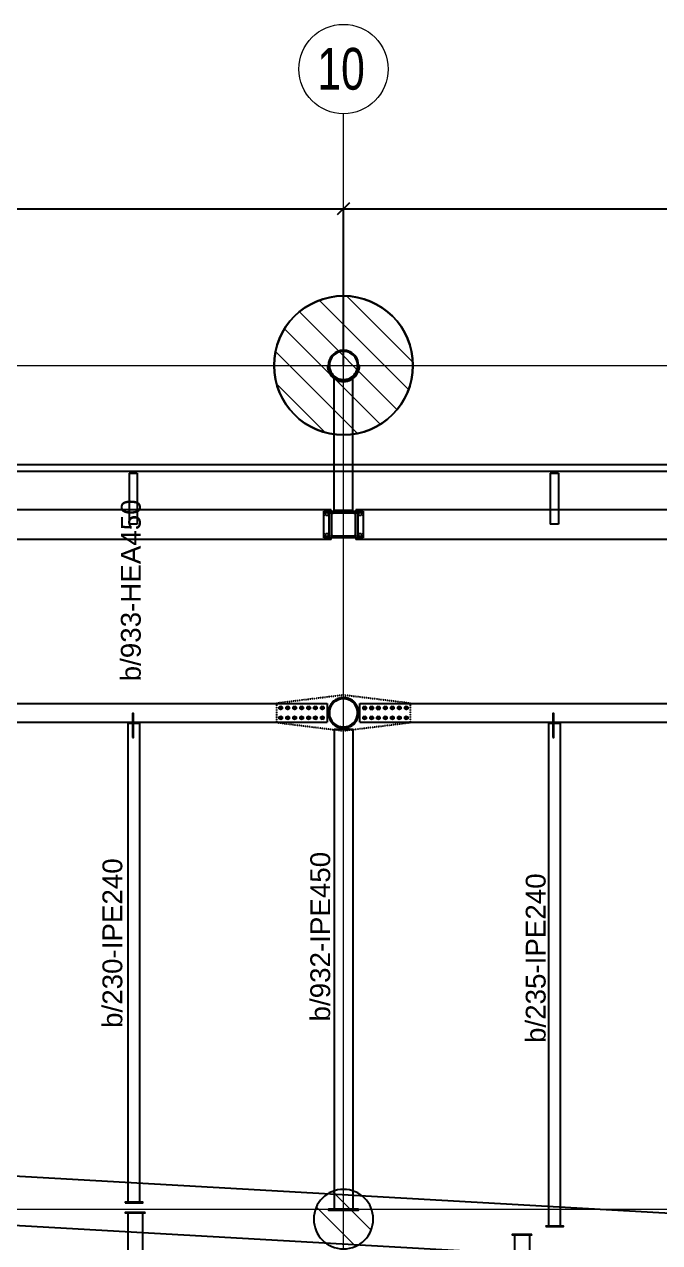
# Model space of a CAD drawing. Header units: millimetres. Extents: x -999 to 93225, y -17477 to 29086.
# Drawn here: x 35175 to 41580, y 16813 to 29086 of the extents above; entities that cross this region are included whole.
import ezdxf
from ezdxf.enums import TextEntityAlignment as Align

# ---------------------------------------------------------------- set-up
doc = ezdxf.new("R2010")
doc.units = ezdxf.units.MM
doc.header["$LTSCALE"] = 0.4
doc.linetypes.add('DXK_LINE_DOT2', pattern=[3.9198, 1.9599, -1.9599])
doc.linetypes.add('Grid Line', pattern=[3.33375, 1.905, -0.47625, 0.47625, -0.47625])
doc.layers.get('0').update_dxf_attribs({"color": 255})
for name, color, linetype, lineweight in [('0-3', 250, 'Continuous', 5), ('E_COLUMNAS', 1, 'Continuous', 18), ('E_COLUMNAS-1', 1, 'Continuous', 25), ('E_COLUMNAS-3', 1, 'Continuous', 35), ('E_EJES', 8, 'Continuous', 9), ('E_EJES-1', 8, 'Grid Line', 9), ('E_TEXTO', 3, 'Continuous', 9), ('E_VIGAS-1', 254, 'Continuous', 25), ('E_VIGAS-2', 8, 'Continuous', 25), ('S-COLS-HDLN-1', 52, 'Continuous', 9), ('S-COLS-HDLN-2', 52, 'Continuous', 35)]:
    doc.layers.add(name, color=color, linetype=linetype, lineweight=lineweight)
doc.layers.add('COTAS', color=8, linetype='Continuous')
doc.layers.add('P_PLATINA', color=6, linetype='Continuous')
doc.styles.add('CNI_COTAS', font='romans.shx', dxfattribs={"width": 0.8})
doc.styles.add('Swis721 LtCn BT', font='swisscl.ttf', dxfattribs={"height": 0.42})
doc.styles.add('VERDANA', font='arial.ttf')
doc.dimstyles.new('1.5', dxfattribs={"dimscale": 0, "dimtxt": 200, "dimasz": 120, "dimexe": 4, "dimexo": 4, "dimgap": 15, "dimtad": 1, "dimdec": 0, "dimzin": 4, "dimdsep": 46, "dimtxsty": 'CNI_COTAS', "dimblk": 'OBLIQUE', "dimcen": -0.09, "dimclrd": 256, "dimclrt": 3, "dimadec": 0, "dimazin": 0, "dimtfac": 1, "dimtdec": 0, "dimtmove": 2, "dimatfit": 0, "dimldrblk": 'OBLIQUE', "dimfxl": 0.05, "dimtolj": 1, "dimtzin": 0, "dimarcsym": 0})

# ---------------------------------------------------------------- blocks, each defined once
blk = doc.blocks.new('EST_SFM_VIGA-METALICA-SECCION-C - EST_SFM_VIGA-METALICA-UPN160-1505289-_10_00m_N_E_-NIVEL-3 DOC')
at = {"layer": 'E_VIGAS-1'}
for p, q in [((44.822, 0.018), (-44.831, 0.018)), ((-44.831, -0.047), (44.822, -0.047))]:
    blk.add_line(p, q, dxfattribs=at)
blk = doc.blocks.new('DCTIB_CNI_EST_MOD-1A-FAC_0001_rvt-2-_10_00m_N_E_-NIVEL-3 DOC')
at = {"layer": 'E_VIGAS-1'}
for p, q in [((-50.823, 165.076), (-50.823, 165.077)), ((-50.823, 165.077), (-50.795, 165.077)), ((-50.823, 165.076), (-50.741, 165.076)), ((-50.741, 165.076), (-50.823, 165.076)), ((-50.823, 165.076), (-50.823, 164.564)), ((-50.785, 165.082), (-50.785, 165.096)), ((-50.785, 165.077), (-50.785, 165.082)), ((-50.78, 165.096), (-50.78, 165.082)), ((-50.78, 165.082), (-50.78, 165.077)), ((-50.769, 165.077), (-50.741, 165.077)), ((-50.741, 165.077), (-50.741, 165.076)), ((-50.741, 165.076), (-50.741, 164.564)), ((-46.578, 165.076), (-46.578, 165.077)), ((-46.578, 165.077), (-46.55, 165.077)), ((-46.578, 165.076), (-46.496, 165.076)), ((-46.496, 165.076), (-46.578, 165.076)), ((-46.578, 165.076), (-46.578, 164.564)), ((-46.539, 165.082), (-46.539, 165.096)), ((-46.539, 165.077), (-46.539, 165.082)), ((-46.534, 165.096), (-46.534, 165.082)), ((-46.534, 165.082), (-46.534, 165.077)), ((-46.524, 165.077), (-46.496, 165.077)), ((-46.496, 165.077), (-46.496, 165.076)), ((-46.496, 165.076), (-46.496, 164.564)), ((-50.741, 164.564), (-50.823, 164.564)), ((-46.496, 164.564), (-46.578, 164.564))]:
    blk.add_line(p, q, dxfattribs=at)
for points, knots in [([(-50.795, 165.077), (-50.794, 165.077), (-50.793, 165.077), (-50.79, 165.077), (-50.788, 165.078), (-50.786, 165.078), (-50.785, 165.08), (-50.785, 165.081), (-50.785, 165.082)], [0, 0, 0, 0, 0.142857, 0.285714, 0.428571, 0.571429, 0.785714, 1, 1, 1, 1]), ([(-50.785, 165.082), (-50.785, 165.081), (-50.785, 165.08), (-50.787, 165.078), (-50.788, 165.078), (-50.79, 165.077), (-50.791, 165.077), (-50.792, 165.077), (-50.794, 165.077), (-50.795, 165.077)], [0, 0, 0, 0, 0.285714, 0.428571, 0.571429, 0.678571, 0.732143, 0.785714, 1, 1, 1, 1]), ([(-50.769, 165.077), (-50.77, 165.077), (-50.771, 165.077), (-50.774, 165.077), (-50.776, 165.078), (-50.778, 165.078), (-50.779, 165.08), (-50.78, 165.081), (-50.78, 165.082)], [0, 0, 0, 0, 0.142857, 0.285714, 0.428571, 0.571429, 0.785714, 1, 1, 1, 1]), ([(-50.78, 165.082), (-50.78, 165.081), (-50.779, 165.08), (-50.778, 165.078), (-50.776, 165.078), (-50.775, 165.077), (-50.774, 165.077), (-50.772, 165.077), (-50.77, 165.077), (-50.769, 165.077)], [0, 0, 0, 0, 0.285714, 0.428571, 0.571429, 0.678571, 0.732143, 0.785714, 1, 1, 1, 1]), ([(-46.55, 165.077), (-46.549, 165.077), (-46.548, 165.077), (-46.545, 165.077), (-46.543, 165.078), (-46.541, 165.078), (-46.54, 165.08), (-46.539, 165.081), (-46.539, 165.082)], [0, 0, 0, 0, 0.142857, 0.285714, 0.428571, 0.571429, 0.785714, 1, 1, 1, 1]), ([(-46.539, 165.082), (-46.539, 165.081), (-46.54, 165.08), (-46.541, 165.078), (-46.543, 165.078), (-46.544, 165.077), (-46.545, 165.077), (-46.547, 165.077), (-46.549, 165.077), (-46.55, 165.077)], [0, 0, 0, 0, 0.285714, 0.428571, 0.571429, 0.678571, 0.732143, 0.785714, 1, 1, 1, 1]), ([(-46.524, 165.077), (-46.525, 165.077), (-46.526, 165.077), (-46.529, 165.077), (-46.531, 165.078), (-46.533, 165.078), (-46.534, 165.08), (-46.534, 165.081), (-46.534, 165.082)], [0, 0, 0, 0, 0.142857, 0.285714, 0.428571, 0.571429, 0.785714, 1, 1, 1, 1]), ([(-46.534, 165.082), (-46.534, 165.081), (-46.534, 165.08), (-46.532, 165.078), (-46.531, 165.078), (-46.529, 165.077), (-46.528, 165.077), (-46.527, 165.077), (-46.525, 165.077), (-46.524, 165.077)], [0, 0, 0, 0, 0.285714, 0.428571, 0.571429, 0.678571, 0.732143, 0.785714, 1, 1, 1, 1])]:
    blk.add_open_spline(points, degree=3, knots=knots, dxfattribs=at)
blk.add_blockref('EST_SFM_VIGA-METALICA-SECCION-C - EST_SFM_VIGA-METALICA-UPN160-1505289-_10_00m_N_E_-NIVEL-3 DOC', (-41.042, 165.143), dxfattribs=at)
blk = doc.blocks.new('EST_SCM_COLUMNA-METALICA-SECCION-CIRCULAR - EST_SCM_COLUMNA-TUBULAR-CIRCULAR_PTEØ_12__e_10_3mm-1865068-_10_00m_N_E_-NIVEL-3 DOC')
at = {"layer": 'E_COLUMNAS-1'}
for radius, start, end in [(0.152, 0, 180), (0.142, 81.8182, 130.9091), (0.142, 32.7273, 81.8182), (0.152, 180, 196.3636), (0.142, 163.6364, 180), (0.142, 130.9091, 163.6364), (0.142, 196.3636, 0), (0.142, 0, 32.7273), (0.152, 343.6364, 0), (0.152, 196.3636, 212.7273), (0.142, 180, 196.3636), (0.152, 212.7273, 229.0909), (0.152, 229.0909, 245.4545), (0.152, 278.1818, 310.9091), (0.152, 310.9091, 327.2727), (0.152, 327.2727, 343.6364), (0.152, 245.4545, 261.8182), (0.152, 261.8182, 278.1818)]:
    blk.add_arc((0, 0), radius, start, end, dxfattribs=at)
blk = doc.blocks.new('EST_SFM_VIGA-METALICA-SECCION-I - EST_SFM_VIGA-METALICA_IPE450-2787401-_10_00m_N_E_-NIVEL-3 DOC')
at = {"layer": 'E_VIGAS-2'}
for p, q in [((-4.0849, -0.095), (-4.0849, 0.095)), ((-4.0849, 0.095), (4.0849, 0.095)), ((4.0849, 0.095), (4.0849, -0.095)), ((-4.0849, -0.095), (4.0849, -0.095))]:
    blk.add_line(p, q, dxfattribs=at)
blk = doc.blocks.new('EST_SCM_COLUMNA-SECCION-CIRCULAR - EST_SCM_COLUMNA-CONCRETO-CIRCULAR_Ø_60cm-2120761-_10_00m_N_E_-NIVEL-3 DOC')
at = {"layer": 'E_COLUMNAS'}
h = blk.add_hatch(dxfattribs=at)
h.set_pattern_fill('FP_21', color=256, style=0, pattern_type=2)
h.set_pattern_definition([(135, (48.662, -157.562), (-0.15909903, -0.15909903), [])])
h.paths.add_polyline_path([(0, -0.3), (0.059, -0.294), (0.115, -0.277), (0.167, -0.249), (0.212, -0.212), (0.249, -0.167), (0.277, -0.115), (0.294, -0.059), (0.3, 0), (0.294, 0.059), (0.277, 0.115), (0.249, 0.167), (0.212, 0.212), (0.167, 0.249), (0.115, 0.277), (0.059, 0.294), (0, 0.3), (-0.059, 0.294), (-0.115, 0.277), (-0.167, 0.249), (-0.212, 0.212), (-0.249, 0.167), (-0.277, 0.115), (-0.294, 0.059), (-0.3, 0), (-0.294, -0.059), (-0.277, -0.115), (-0.249, -0.167), (-0.212, -0.212), (-0.167, -0.249), (-0.115, -0.277), (-0.059, -0.294)])
at = {"layer": 'E_COLUMNAS-1'}
for start, end in [(360, 180), (180, 360)]:
    blk.add_arc((0, 0), 0.3, start, end, dxfattribs=at)
blk = doc.blocks.new('EST_SCM_COLUMNA-METALICA-SECCION-CUADRADA - EST_SCM_COLUMNA-TUBULAR-CUADRADA_PTEØ_250x250e_8mm-V54-_10_00m_N_E_-NIVEL-3 DOC')
at = {"layer": 'S-COLS-HDLN-1'}
h = blk.add_hatch(dxfattribs=at)
h.set_pattern_fill('FP_27', color=256, style=0, pattern_type=2)
h.set_pattern_definition([(135, (48.662, -164.559), (-0.15909903, -0.15909903), [])])
h.paths.add_polyline_path([(-0.097, -0.125), (0.109, -0.125), (0.12, -0.12), (0.125, -0.109), (0.125, 0.109), (0.12, 0.12), (0.109, 0.125), (-0.109, 0.125), (-0.12, 0.12), (-0.125, 0.109), (-0.125, -0.109), (-0.12, -0.12), (-0.109, -0.125)])
h.paths.add_polyline_path([(-0.097, -0.117), (-0.109, -0.117), (-0.115, -0.115), (-0.117, -0.109), (-0.117, 0.109), (-0.115, 0.115), (-0.109, 0.117), (0.109, 0.117), (0.115, 0.115), (0.117, 0.109), (0.117, -0.109), (0.115, -0.115), (0.109, -0.117), (0.087, -0.117)])
at = {"layer": 'E_COLUMNAS-1'}
for p, q in [((0.109, 0.125), (-0.109, 0.125)), ((-0.125, 0.109), (-0.125, -0.109)), ((-0.117, -0.109), (-0.117, 0.109)), ((-0.109, 0.117), (0.109, 0.117)), ((0.117, 0.109), (0.117, -0.109)), ((0.125, -0.109), (0.125, 0.109)), ((0.109, -0.117), (-0.109, -0.117)), ((-0.109, -0.125), (0.109, -0.125))]:
    blk.add_line(p, q, dxfattribs=at)
for centre, radius, start, end in [((-0.109, 0.109), 0.016, 90, 180), ((-0.109, 0.109), 0.016, 91.3767, 130.2324), ((0.109, 0.109), 0.016, 360, 90), ((0.109, 0.109), 0.016, 49.7676, 88.6233), ((-0.109, 0.109), 0.016, 139.7676, 178.6233), ((-0.109, 0.109), 0.008, 90, 180), ((0.109, 0.109), 0.008, 0, 90), ((0.109, 0.109), 0.016, 1.3767, 40.2324), ((-0.109, -0.109), 0.016, 180, 270), ((-0.109, -0.109), 0.016, 181.3767, 220.2324), ((-0.109, -0.109), 0.016, 229.7676, 268.6233), ((-0.109, -0.109), 0.008, 180, 270), ((0.109, -0.109), 0.016, 270, 360), ((0.109, -0.109), 0.008, 270, 360), ((0.109, -0.109), 0.016, 271.3767, 310.2324), ((0.109, -0.109), 0.016, 319.7676, 358.6233)]:
    blk.add_arc(centre, radius, start, end, dxfattribs=at)
at = {"layer": 'S-COLS-HDLN-2'}
for centre, radius, start, end in [((-0.109, 0.109), 0.016, 130.4121, 139.5879), ((-0.109, 0.109), 0.008, 92.7534, 177.2466), ((0.109, 0.109), 0.008, 2.7534, 87.2466), ((0.109, 0.109), 0.016, 40.4121, 49.5879), ((-0.109, -0.109), 0.016, 220.4121, 229.5879), ((-0.109, -0.109), 0.008, 182.7534, 267.2466), ((0.109, -0.109), 0.008, 272.7534, 357.2466), ((0.109, -0.109), 0.016, 310.4121, 319.5879)]:
    blk.add_arc(centre, radius, start, end, dxfattribs=at)
blk = doc.blocks.new('Grid - CNI_NOMBRE EJES-372759-_10_00m_N_E_-NIVEL-3 DOC')
at = {"layer": 'E_EJES'}
blk.add_circle((0, 0), 0.003, dxfattribs=at)
blk = doc.blocks.new('Bolt-72574620-1967 - 1471')
at = {"color": 253, "linetype": 'Continuous'}
for p, q in [((46076, 28239), (46091, 28247)), ((46076, 28221), (46076, 28239)), ((46091, 28247), (46106, 28239)), ((46106, 28239), (46106, 28221)), ((46146, 28239), (46161, 28247)), ((46146, 28221), (46146, 28239)), ((46161, 28247), (46176, 28239)), ((46176, 28239), (46176, 28221)), ((46216, 28239), (46231, 28247)), ((46216, 28221), (46216, 28239)), ((46231, 28247), (46246, 28239)), ((46246, 28239), (46246, 28221)), ((46286, 28239), (46301, 28247)), ((46286, 28221), (46286, 28239)), ((46301, 28247), (46316, 28239)), ((46316, 28239), (46316, 28221)), ((46356, 28239), (46371, 28247)), ((46356, 28221), (46356, 28239)), ((46371, 28247), (46386, 28239)), ((46386, 28239), (46386, 28221)), ((46426, 28239), (46441, 28247)), ((46426, 28221), (46426, 28239)), ((46441, 28247), (46456, 28239)), ((46456, 28239), (46456, 28222)), ((46496, 28239), (46511, 28248)), ((46496, 28222), (46496, 28239)), ((46511, 28248), (46526, 28239)), ((46526, 28239), (46526, 28222)), ((46091, 28213), (46076, 28221)), ((46076, 28139), (46091, 28147)), ((46076, 28121), (46076, 28139)), ((46091, 28113), (46076, 28121)), ((46106, 28221), (46091, 28213)), ((46091, 28147), (46106, 28139)), ((46106, 28121), (46091, 28113)), ((46106, 28139), (46106, 28121)), ((46161, 28213), (46146, 28221)), ((46146, 28139), (46161, 28147)), ((46146, 28121), (46146, 28139)), ((46161, 28113), (46146, 28121)), ((46176, 28221), (46161, 28213)), ((46161, 28147), (46176, 28139)), ((46176, 28121), (46161, 28113)), ((46176, 28139), (46176, 28121)), ((46231, 28213), (46216, 28221)), ((46216, 28139), (46231, 28147)), ((46216, 28121), (46216, 28139)), ((46231, 28113), (46216, 28121)), ((46246, 28221), (46231, 28213)), ((46231, 28147), (46246, 28139)), ((46246, 28121), (46231, 28113)), ((46246, 28139), (46246, 28121)), ((46301, 28213), (46286, 28221)), ((46286, 28139), (46301, 28147)), ((46286, 28121), (46286, 28139)), ((46301, 28113), (46286, 28121)), ((46316, 28221), (46301, 28213)), ((46301, 28147), (46316, 28139)), ((46316, 28121), (46301, 28113)), ((46316, 28139), (46316, 28121)), ((46371, 28213), (46356, 28221)), ((46356, 28139), (46371, 28147)), ((46356, 28121), (46356, 28139)), ((46371, 28113), (46356, 28121)), ((46386, 28221), (46371, 28213)), ((46371, 28147), (46386, 28139)), ((46386, 28121), (46371, 28113)), ((46386, 28139), (46386, 28121)), ((46441, 28213), (46426, 28221)), ((46426, 28139), (46441, 28147)), ((46426, 28121), (46426, 28139)), ((46441, 28113), (46426, 28121)), ((46456, 28222), (46441, 28213)), ((46441, 28147), (46456, 28139)), ((46456, 28122), (46441, 28113)), ((46456, 28139), (46456, 28122)), ((46511, 28213), (46496, 28222)), ((46496, 28139), (46511, 28148)), ((46496, 28122), (46496, 28139)), ((46511, 28113), (46496, 28122)), ((46526, 28222), (46511, 28213)), ((46511, 28148), (46526, 28139)), ((46526, 28122), (46511, 28113)), ((46526, 28139), (46526, 28122))]:
    blk.add_line(p, q, dxfattribs=at)
for centre, radius, start, end in [((46091, 28230), 11.5, 18.0268, 198.0268), ((46091, 28230), 11.5, 198.0268, 18.0268), ((46091, 28230), 10, 90.0268, 270.0268), ((46091, 28230), 10, 270.0268, 90.0268), ((46161, 28230), 11.5, 18.0268, 198.0268), ((46161, 28230), 11.5, 198.0268, 18.0268), ((46161, 28230), 10, 90.0268, 270.0268), ((46161, 28230), 10, 270.0268, 90.0268), ((46231, 28230), 11.5, 18.0268, 198.0268), ((46231, 28230), 11.5, 198.0268, 18.0268), ((46231, 28230), 10, 90.0268, 270.0268), ((46231, 28230), 10, 270.0268, 90.0268), ((46301, 28230), 11.5, 18.0268, 198.0268), ((46301, 28230), 11.5, 198.0268, 18.0268), ((46301, 28230), 10, 90.0268, 270.0268), ((46301, 28230), 10, 270.0268, 90.0268), ((46371, 28230), 11.5, 18.0268, 198.0268), ((46371, 28230), 11.5, 198.0268, 18.0268), ((46371, 28230), 10, 90.0268, 270.0268), ((46371, 28230), 10, 270.0268, 90.0268), ((46441, 28230), 11.5, 18.0268, 198.0268), ((46441, 28230), 11.5, 198.0268, 18.0268), ((46441, 28230), 10, 90.0268, 270.0268), ((46441, 28230), 10, 270.0268, 90.0268), ((46511, 28230), 11.5, 18.0268, 198.0268), ((46511, 28230), 11.5, 198.0268, 18.0268), ((46511, 28230), 10, 90.0268, 270.0268), ((46511, 28230), 10, 270.0268, 90.0268), ((46091, 28130), 11.5, 18.0268, 198.0268), ((46091, 28130), 11.5, 198.0268, 18.0268), ((46091, 28130), 10, 90.0268, 270.0268), ((46091, 28130), 10, 270.0268, 90.0268), ((46161, 28130), 11.5, 18.0268, 198.0268), ((46161, 28130), 11.5, 198.0268, 18.0268), ((46161, 28130), 10, 90.0268, 270.0268), ((46161, 28130), 10, 270.0268, 90.0268), ((46231, 28130), 11.5, 18.0268, 198.0268), ((46231, 28130), 11.5, 198.0268, 18.0268), ((46231, 28130), 10, 90.0268, 270.0268), ((46231, 28130), 10, 270.0268, 90.0268), ((46301, 28130), 11.5, 18.0268, 198.0268), ((46301, 28130), 11.5, 198.0268, 18.0268), ((46301, 28130), 10, 90.0268, 270.0268), ((46301, 28130), 10, 270.0268, 90.0268), ((46371, 28130), 11.5, 18.0268, 198.0268), ((46371, 28130), 11.5, 198.0268, 18.0268), ((46371, 28130), 10, 90.0268, 270.0268), ((46371, 28130), 10, 270.0268, 90.0268), ((46441, 28130), 11.5, 18.0268, 198.0268), ((46441, 28130), 11.5, 198.0268, 18.0268), ((46441, 28130), 10, 90.0268, 270.0268), ((46441, 28130), 10, 270.0268, 90.0268), ((46511, 28130), 11.5, 18.0268, 198.0268), ((46511, 28130), 11.5, 198.0268, 18.0268), ((46511, 28130), 10, 90.0268, 270.0268), ((46511, 28130), 10, 270.0268, 90.0268)]:
    blk.add_arc(centre, radius, start, end, dxfattribs=at)
blk = doc.blocks.new('Part-72574620-1964 - 1471')
at = {"color": 253, "linetype": 'DXK_LINE_DOT2'}
for p, q in [((46051, 28280), (46723, 28362)), ((46723, 28362), (47396, 28280)), ((46051, 28080), (46051, 28280)), ((47396, 28280), (47396, 28080)), ((46719, 27997), (46051, 28080)), ((47396, 28080), (46719, 27997))]:
    blk.add_line(p, q, dxfattribs=at)
at = {"color": 7, "linetype": 'DXK_LINE_DOT2'}
for start, end in [(78.75, 258.75), (258.75, 78.75)]:
    blk.add_arc((46723, 28180), 155, start, end, dxfattribs=at)
blk = doc.blocks.new('Bolt-72574620-1968 - 1471')
at = {"color": 253, "linetype": 'Continuous'}
for p, q in [((46921, 28238), (46936, 28247)), ((46921, 28221), (46921, 28238)), ((46936, 28247), (46951, 28238)), ((46951, 28238), (46951, 28221)), ((46991, 28238), (47006, 28247)), ((46991, 28221), (46991, 28238)), ((47006, 28247), (47021, 28238)), ((47021, 28238), (47021, 28221)), ((47061, 28238), (47076, 28247)), ((47061, 28221), (47061, 28238)), ((47076, 28247), (47091, 28238)), ((47091, 28238), (47091, 28221)), ((47131, 28238), (47146, 28247)), ((47131, 28221), (47131, 28238)), ((47146, 28247), (47161, 28239)), ((47161, 28239), (47161, 28221)), ((47201, 28239), (47216, 28247)), ((47201, 28221), (47201, 28239)), ((47216, 28247), (47231, 28239)), ((47231, 28239), (47231, 28221)), ((47271, 28239), (47286, 28247)), ((47271, 28221), (47271, 28239)), ((47286, 28247), (47301, 28239)), ((47301, 28239), (47301, 28221)), ((47341, 28239), (47356, 28247)), ((47341, 28221), (47341, 28239)), ((47356, 28247), (47371, 28239)), ((47371, 28239), (47371, 28221)), ((46936, 28212), (46921, 28221)), ((46921, 28138), (46936, 28147)), ((46921, 28121), (46921, 28138)), ((46936, 28112), (46921, 28121)), ((46951, 28221), (46936, 28212)), ((46936, 28147), (46951, 28138)), ((46951, 28121), (46936, 28112)), ((46951, 28138), (46951, 28121)), ((47006, 28212), (46991, 28221)), ((46991, 28138), (47006, 28147)), ((46991, 28121), (46991, 28138)), ((47006, 28112), (46991, 28121)), ((47021, 28221), (47006, 28212)), ((47006, 28147), (47021, 28138)), ((47021, 28121), (47006, 28112)), ((47021, 28138), (47021, 28121)), ((47076, 28212), (47061, 28221)), ((47061, 28138), (47076, 28147)), ((47061, 28121), (47061, 28138)), ((47076, 28112), (47061, 28121)), ((47091, 28221), (47076, 28212)), ((47076, 28147), (47091, 28138)), ((47091, 28121), (47076, 28112)), ((47091, 28138), (47091, 28121)), ((47146, 28213), (47131, 28221)), ((47131, 28138), (47146, 28147)), ((47131, 28121), (47131, 28138)), ((47146, 28113), (47131, 28121)), ((47161, 28221), (47146, 28213)), ((47146, 28147), (47161, 28139)), ((47161, 28121), (47146, 28113)), ((47161, 28139), (47161, 28121)), ((47216, 28213), (47201, 28221)), ((47201, 28139), (47216, 28147)), ((47201, 28121), (47201, 28139)), ((47216, 28113), (47201, 28121)), ((47231, 28221), (47216, 28213)), ((47216, 28147), (47231, 28139)), ((47231, 28121), (47216, 28113)), ((47231, 28139), (47231, 28121)), ((47286, 28213), (47271, 28221)), ((47271, 28139), (47286, 28147)), ((47271, 28121), (47271, 28139)), ((47286, 28113), (47271, 28121)), ((47301, 28221), (47286, 28213)), ((47286, 28147), (47301, 28139)), ((47301, 28121), (47286, 28113)), ((47301, 28139), (47301, 28121)), ((47356, 28213), (47341, 28221)), ((47341, 28139), (47356, 28147)), ((47341, 28121), (47341, 28139)), ((47356, 28113), (47341, 28121)), ((47371, 28221), (47356, 28213)), ((47356, 28147), (47371, 28139)), ((47371, 28121), (47356, 28113)), ((47371, 28139), (47371, 28121))]:
    blk.add_line(p, q, dxfattribs=at)
for centre, radius, start, end in [((46936, 28230), 11.5, 18.0268, 198.0268), ((46936, 28230), 11.5, 198.0268, 18.0268), ((46936, 28230), 10, 90.0268, 270.0268), ((46936, 28230), 10, 270.0268, 90.0268), ((47006, 28230), 11.5, 18.0268, 198.0268), ((47006, 28230), 11.5, 198.0268, 18.0268), ((47006, 28230), 10, 90.0268, 270.0268), ((47006, 28230), 10, 270.0268, 90.0268), ((47076, 28230), 11.5, 18.0268, 198.0268), ((47076, 28230), 11.5, 198.0268, 18.0268), ((47076, 28230), 10, 90.0268, 270.0268), ((47076, 28230), 10, 270.0268, 90.0268), ((47146, 28230), 11.5, 18.0268, 198.0268), ((47146, 28230), 11.5, 198.0268, 18.0268), ((47146, 28230), 10, 90.0268, 270.0268), ((47146, 28230), 10, 270.0268, 90.0268), ((47216, 28230), 11.5, 18.0268, 198.0268), ((47216, 28230), 11.5, 198.0268, 18.0268), ((47216, 28230), 10, 90.0268, 270.0268), ((47216, 28230), 10, 270.0268, 90.0268), ((47286, 28230), 11.5, 18.0268, 198.0268), ((47286, 28230), 11.5, 198.0268, 18.0268), ((47286, 28230), 10, 90.0268, 270.0268), ((47286, 28230), 10, 270.0268, 90.0268), ((47356, 28230), 11.5, 18.0268, 198.0268), ((47356, 28230), 11.5, 198.0268, 18.0268), ((47356, 28230), 10, 90.0268, 270.0268), ((47356, 28230), 10, 270.0268, 90.0268), ((46936, 28130), 11.5, 18.0268, 198.0268), ((46936, 28130), 11.5, 198.0268, 18.0268), ((46936, 28130), 10, 90.0268, 270.0268), ((46936, 28130), 10, 270.0268, 90.0268), ((47006, 28130), 11.5, 18.0268, 198.0268), ((47006, 28130), 11.5, 198.0268, 18.0268), ((47006, 28130), 10, 90.0268, 270.0268), ((47006, 28130), 10, 270.0268, 90.0268), ((47076, 28130), 11.5, 18.0268, 198.0268), ((47076, 28130), 11.5, 198.0268, 18.0268), ((47076, 28130), 10, 90.0268, 270.0268), ((47076, 28130), 10, 270.0268, 90.0268), ((47146, 28130), 11.5, 18.0268, 198.0268), ((47146, 28130), 11.5, 198.0268, 18.0268), ((47146, 28130), 10, 90.0268, 270.0268), ((47146, 28130), 10, 270.0268, 90.0268), ((47216, 28130), 11.5, 18.0268, 198.0268), ((47216, 28130), 11.5, 198.0268, 18.0268), ((47216, 28130), 10, 90.0268, 270.0268), ((47216, 28130), 10, 270.0268, 90.0268), ((47286, 28130), 11.5, 18.0268, 198.0268), ((47286, 28130), 11.5, 198.0268, 18.0268), ((47286, 28130), 10, 90.0268, 270.0268), ((47286, 28130), 10, 270.0268, 90.0268), ((47356, 28130), 11.5, 18.0268, 198.0268), ((47356, 28130), 11.5, 198.0268, 18.0268), ((47356, 28130), 10, 90.0268, 270.0268), ((47356, 28130), 10, 270.0268, 90.0268)]:
    blk.add_arc(centre, radius, start, end, dxfattribs=at)
blk = doc.blocks.new('EST_SCM_COLUMNA-METALICA-SECCION-CUADRADA - EST_SCM_COLUMNA-TUBULAR-CUADRADA_PTEØ_250x250e_8mm-3539288-_10_00m_N_E_-NIVEL-3 DOC')
at = {"layer": 'S-COLS-HDLN-1'}
h = blk.add_hatch(dxfattribs=at)
h.set_pattern_fill('FP_26', color=256, style=0, pattern_type=2)
h.set_pattern_definition([(135, (57.162, -164.559), (-0.15909903, -0.15909903), [])])
h.paths.add_polyline_path([(0.109, -0.125), (0.12, -0.12), (0.125, -0.109), (0.125, 0.109), (0.12, 0.12), (0.109, 0.125), (-0.11, 0.124), (-0.12, 0.12), (-0.125, 0.109), (-0.125, -0.109), (-0.12, -0.12), (-0.109, -0.125), (-0.042, -0.125)])
h.paths.add_polyline_path([(-0.042, -0.117), (-0.11, -0.117), (-0.115, -0.115), (-0.117, -0.109), (-0.117, 0.109), (-0.115, 0.115), (-0.109, 0.117), (0.109, 0.117), (0.115, 0.115), (0.117, 0.109), (0.117, -0.109), (0.115, -0.115), (0.109, -0.117)])
at = {"layer": 'E_COLUMNAS-1'}
for p, q in [((0.109, 0.125), (-0.109, 0.125)), ((-0.125, 0.109), (-0.125, -0.109)), ((-0.117, -0.109), (-0.117, 0.109)), ((-0.109, 0.117), (0.109, 0.117)), ((0.117, 0.109), (0.117, -0.109)), ((0.125, -0.109), (0.125, 0.109)), ((0.109, -0.117), (-0.109, -0.117)), ((-0.109, -0.125), (0.109, -0.125))]:
    blk.add_line(p, q, dxfattribs=at)
for centre, radius, start, end in [((-0.109, 0.109), 0.016, 90, 180), ((-0.109, 0.109), 0.016, 91.3767, 130.2324), ((0.109, 0.109), 0.016, 360, 90), ((0.109, 0.109), 0.016, 49.7676, 88.6233), ((-0.109, 0.109), 0.016, 139.7676, 178.6233), ((-0.109, 0.109), 0.008, 90, 180), ((0.109, 0.109), 0.008, 0, 90), ((0.109, 0.109), 0.016, 1.3767, 40.2324), ((-0.109, -0.109), 0.016, 180, 270), ((-0.109, -0.109), 0.016, 181.3767, 220.2324), ((-0.109, -0.109), 0.016, 229.7676, 268.6233), ((-0.109, -0.109), 0.008, 180, 270), ((0.109, -0.109), 0.016, 270, 360), ((0.109, -0.109), 0.008, 270, 360), ((0.109, -0.109), 0.016, 271.3767, 310.2324), ((0.109, -0.109), 0.016, 319.7676, 358.6233)]:
    blk.add_arc(centre, radius, start, end, dxfattribs=at)
at = {"layer": 'S-COLS-HDLN-2'}
for centre, radius, start, end in [((-0.109, 0.109), 0.016, 130.4121, 139.5879), ((-0.109, 0.109), 0.008, 92.7534, 177.2466), ((0.109, 0.109), 0.008, 2.7534, 87.2466), ((0.109, 0.109), 0.016, 40.4121, 49.5879), ((-0.109, -0.109), 0.016, 220.4121, 229.5879), ((-0.109, -0.109), 0.008, 182.7534, 267.2466), ((0.109, -0.109), 0.008, 272.7534, 357.2466), ((0.109, -0.109), 0.016, 310.4121, 319.5879)]:
    blk.add_arc(centre, radius, start, end, dxfattribs=at)
blk = doc.blocks.new('Bolt-72226993-2642 - 1511')
at = {"color": 7, "linetype": 'Continuous'}
for p, q in [((38039, 30182), (38047, 30197)), ((38047, 30197), (38065, 30197)), ((38065, 30197), (38073, 30182)), ((38374, 30182), (38382, 30197)), ((38382, 30197), (38400, 30197)), ((38400, 30197), (38408, 30182)), ((38047, 30167), (38039, 30182)), ((38065, 30167), (38047, 30167)), ((38073, 30182), (38065, 30167)), ((38382, 30167), (38374, 30182)), ((38400, 30167), (38382, 30167)), ((38408, 30182), (38400, 30167)), ((38039, 29972), (38047, 29987)), ((38047, 29957), (38039, 29972)), ((38047, 29987), (38065, 29987)), ((38065, 29957), (38047, 29957)), ((38065, 29987), (38073, 29972)), ((38073, 29972), (38065, 29957)), ((38374, 29972), (38382, 29987)), ((38382, 29957), (38374, 29972)), ((38382, 29987), (38400, 29987)), ((38400, 29957), (38382, 29957)), ((38400, 29987), (38408, 29972)), ((38408, 29972), (38400, 29957))]:
    blk.add_line(p, q, dxfattribs=at)
blk = doc.blocks.new('Part-72226993-2641 - 1511')
at = {"color": 2, "linetype": 'Continuous'}
for p, q in [((38026, 30212), (38421, 30212)), ((38026, 29942), (38026, 30212)), ((38421, 30212), (38421, 29942)), ((38421, 29942), (38026, 29942))]:
    blk.add_line(p, q, dxfattribs=at)
blk = doc.blocks.new('_Oblique')
at = {"color": 0, "linetype": 'ByBlock', "lineweight": -2}
blk.add_line((-0.5, -0.5), (0.5, 0.5), dxfattribs=at)
blk = doc.blocks.new('*D844')
at = {"layer": 'COTAS', "color": 0, "lineweight": -2, "transparency": 16777216}
for p, q in [((29892, 25689), (29892, 27233)), ((38392, 25650), (38392, 27233))]:
    blk.add_line(p, q, dxfattribs=at)
at = {"layer": 'COTAS', "lineweight": -2, "transparency": 16777216}
blk.add_line((29892, 27229), (38392, 27229), dxfattribs=at)
at = {"layer": 'Defpoints', "color": 0, "transparency": 16777216}
for p in [(38392, 27229), (29892, 25685), (38392, 25646)]:
    blk.add_point(p, dxfattribs=at)
at = {"layer": 'COTAS', "lineweight": -2, "transparency": 16777216, "xscale": 120, "yscale": 120, "zscale": 120, "rotation": 180}
blk.add_blockref('_Oblique', (29892, 27229), dxfattribs=at)
at = {"layer": 'COTAS', "lineweight": -2, "transparency": 16777216, "xscale": 120, "yscale": 120, "zscale": 120}
blk.add_blockref('_Oblique', (38392, 27229), dxfattribs=at)
at = {"layer": 'COTAS', "color": 3, "transparency": 16777216, "insert": (34142, 27344), "char_height": 200, "attachment_point": 5, "style": 'CNI_COTAS'}
blk.add_mtext('\\A1;8500', dxfattribs=at)
blk = doc.blocks.new('*D845')
at = {"layer": 'COTAS', "color": 0, "lineweight": -2, "transparency": 16777216}
for p, q in [((38392, 25650), (38392, 27233)), ((46892, 25645), (46892, 27233))]:
    blk.add_line(p, q, dxfattribs=at)
at = {"layer": 'COTAS', "lineweight": -2, "transparency": 16777216}
blk.add_line((38392, 27229), (46892, 27229), dxfattribs=at)
at = {"layer": 'Defpoints', "color": 0, "transparency": 16777216}
for p in [(46892, 27229), (38392, 25646), (46892, 25641)]:
    blk.add_point(p, dxfattribs=at)
at = {"layer": 'COTAS', "lineweight": -2, "transparency": 16777216, "xscale": 120, "yscale": 120, "zscale": 120, "rotation": 180}
blk.add_blockref('_Oblique', (38392, 27229), dxfattribs=at)
at = {"layer": 'COTAS', "lineweight": -2, "transparency": 16777216, "xscale": 120, "yscale": 120, "zscale": 120}
blk.add_blockref('_Oblique', (46892, 27229), dxfattribs=at)
at = {"layer": 'COTAS', "color": 3, "transparency": 16777216, "insert": (42642, 27344), "char_height": 200, "attachment_point": 5, "style": 'CNI_COTAS'}
blk.add_mtext('\\A1;8500', dxfattribs=at)

msp = doc.modelspace()

# ---------------------------------------------------------------- hatches: boundary and pattern name
at = {"layer": 'E_COLUMNAS'}
h = msp.add_hatch(dxfattribs=at)
h.set_pattern_fill('FP_1', color=256, scale=1000, style=0, pattern_type=2)
h.set_pattern_definition([(135, (104054.57, -115012.8), (-159.09903, -159.09903), [])])
h.paths.add_polyline_path([(38392.5, 24949.6), (38483.8, 24955.6), (38573.6, 24973.5), (38660.4, 25002.9), (38742.5, 25043.4), (38818.6, 25094.3), (38887.5, 25154.6), (38947.8, 25223.5), (38998.7, 25299.6), (39039.2, 25381.7), (39068.6, 25468.4), (39086.5, 25558.2), (39092.5, 25649.6), (39086.5, 25741), (39068.6, 25830.8), (39039.2, 25917.5), (38998.7, 25999.6), (38947.8, 26075.7), (38887.5, 26144.6), (38818.6, 26205), (38736.1, 26259), (38660.4, 26296.3), (38573.6, 26325.8), (38483.8, 26343.6), (38392.5, 26349.6), (38301.1, 26343.6), (38211.3, 26325.8), (38124.6, 26296.3), (38042.5, 26255.8), (37966.3, 26205), (37897.5, 26144.6), (37837.1, 26075.7), (37786.3, 25999.6), (37745.8, 25917.5), (37716.3, 25830.8), (37698.5, 25741), (37692.5, 25649.6), (37698.5, 25558.2), (37716.3, 25468.4), (37745.8, 25381.7), (37786.3, 25299.6), (37837.1, 25223.5), (37897.5, 25154.6), (37966.3, 25094.3), (38042.5, 25043.4), (38124.6, 25002.9), (38211.3, 24973.5), (38301.1, 24955.6)])
h = msp.add_hatch(dxfattribs=at)
h.set_pattern_fill('FP_1', color=256, scale=1000, style=0, pattern_type=2)
h.set_pattern_definition([(135, (104054.57, -115012.8), (-159.09903, -159.09903), [])])
h.paths.add_polyline_path([(38392.5, 24949.6), (38483.8, 24955.6), (38573.6, 24973.5), (38660.4, 25002.9), (38742.5, 25043.4), (38818.6, 25094.3), (38887.5, 25154.6), (38947.8, 25223.5), (38998.7, 25299.6), (39039.2, 25381.7), (39068.6, 25468.4), (39086.5, 25558.2), (39092.5, 25649.6), (39086.5, 25741), (39068.6, 25830.8), (39039.2, 25917.5), (38998.7, 25999.6), (38947.8, 26075.7), (38887.5, 26144.6), (38818.6, 26205), (38736.1, 26259), (38660.4, 26296.3), (38573.6, 26325.8), (38483.8, 26343.6), (38392.5, 26349.6), (38301.1, 26343.6), (38211.3, 26325.8), (38124.6, 26296.3), (38042.5, 26255.8), (37966.3, 26205), (37897.5, 26144.6), (37837.1, 26075.7), (37786.3, 25999.6), (37745.8, 25917.5), (37716.3, 25830.8), (37698.5, 25741), (37692.5, 25649.6), (37698.5, 25558.2), (37716.3, 25468.4), (37745.8, 25381.7), (37786.3, 25299.6), (37837.1, 25223.5), (37897.5, 25154.6), (37966.3, 25094.3), (38042.5, 25043.4), (38124.6, 25002.9), (38211.3, 24973.5), (38301.1, 24955.6)])

# ---------------------------------------------------------------- linework, layer by layer
at = {"color": 2, "linetype": 'Continuous'}
for points in [[(38542, 25679.4, 1), (38242.9, 25619.9, 1)], [(38532.2, 25621.8, 1), (38252.7, 25677.4, 1)]]:
    msp.add_lwpolyline(points, format="xyb", close=True, dxfattribs=at)
at = {"layer": 'E_COLUMNAS-1'}
msp.add_circle((38392.5, 25649.6), 700, dxfattribs=at)
for start, end in [(0, 180), (180, 0)]:
    msp.add_arc((38392.5, 25649.6), 700, start, end, dxfattribs=at)
at = {"layer": 'E_EJES-1'}
for p, q in [((38392.5, -2529.9), (38392.5, 28185.7)), ((-99.3, 25649.6), (92325, 25649.6)), ((-99.3, 17149.6), (92325, 17149.6))]:
    msp.add_line(p, q, dxfattribs=at)
at = {"layer": 'E_VIGAS-2'}
for p, q in [((38297.5, 24191.5), (38297.5, 25518)), ((38487.5, 24171.5), (38487.5, 25518)), ((38267.5, 24196.5), (30017.5, 24196.5)), ((38267.5, 24187.7), (38267.5, 24196.5)), ((38297.5, 24191.5), (38487.5, 24191.5)), ((46767.5, 24196.5), (38517.5, 24196.5)), ((38517.5, 24196.5), (38517.5, 24187.7)), ((38247.5, 23937.5), (38247.5, 24155.5)), ((38537.5, 24155.5), (38537.5, 23937.5)), ((38267.5, 23896.5), (30017.5, 23896.5)), ((38267.5, 23896.5), (38267.5, 23905.2)), ((38517.5, 23905.2), (38517.5, 23896.5)), ((46767.5, 23896.5), (38517.5, 23896.5)), ((38557.6, 22054.6), (38557.6, 22244.6)), ((38557.6, 22244.6), (46727.4, 22244.6)), ((36217.5, 22044.6), (36337.5, 22044.6)), ((36217.5, 22044.6), (36217.5, 17221.1)), ((36337.5, 22044.6), (36337.5, 17221.1)), ((38297.5, 21984.5), (38487.5, 21984.5)), ((38297.5, 21984.5), (38297.5, 17149.6)), ((38487.5, 21984.5), (38487.5, 17149.6)), ((38557.6, 22054.6), (46727.4, 22054.6)), ((40457.5, 22044.6), (40577.5, 22044.6)), ((40457.5, 22044.6), (40457.5, 16980.4)), ((40577.5, 22044.6), (40577.5, 16980.4)), ((38297.5, 17334.1), (38297.5, 17332.7)), ((38487.5, 17334.2), (38487.5, 17332.8)), ((36337.5, 17221.1), (36217.5, 17221.1)), ((36217.5, 17111.8), (36367.5, 17111.8)), ((36217.5, 17111.8), (36217.5, 8689.5)), ((36367.5, 17111.8), (36367.5, 8689.5)), ((40577.5, 16980.4), (40457.5, 16980.4)), ((40117.5, 16890.4), (40267.5, 16890.4)), ((40117.5, 16890.4), (40117.5, 8910.5)), ((40267.5, 16890.4), (40267.5, 8910.5))]:
    msp.add_line(p, q, dxfattribs=at)
at = {"layer": 'E_VIGAS-2', "color": 30, "true_color": 0xf26722}
for p, q in [((29861.7, 17781.9), (43199.1, 17024.8)), ((43092.7, 16530), (29885.4, 17279.7))]:
    msp.add_line(p, q, dxfattribs=at)
at = {"layer": 'E_VIGAS-2'}
for points in [[(38533.5, 25592.5), (38527, 25579.1), (38526, 25577.2), (38518.6, 25564.5), (38515.8, 25560.4), (38506.8, 25549.4), (38504.7, 25547.1), (38493.8, 25536.3), (38491.7, 25534.5), (38480.7, 25525.4), (38476.4, 25522.4), (38463.7, 25515.3), (38461.7, 25514.3), (38448.2, 25507.9), (38444.1, 25506.4), (38430.5, 25502.3), (38426.9, 25501.4), (38411.8, 25498.8), (38409.6, 25498.5), (38395.4, 25497.1), (38389.5, 25497.1), (38375.3, 25498.5), (38373.2, 25498.8), (38358.1, 25501.4), (38354.5, 25502.3), (38340.8, 25506.4), (38336.8, 25507.9), (38323.2, 25514.3), (38321.3, 25515.3), (38308.6, 25522.4), (38304.2, 25525.4), (38293.2, 25534.5), (38291.1, 25536.3), (38280.3, 25547.1), (38278.2, 25549.4), (38269.1, 25560.4), (38266.3, 25564.5), (38259, 25577.2), (38258, 25579.1), (38251.5, 25592.5), (38249.8, 25596.9), (38245.7, 25610.5), (38244.9, 25613.8), (38242.1, 25628.8), (38241.7, 25631.3), (38240.1, 25648.3), (38230.1, 25647.3), (38231.8, 25630.3), (38232.3, 25627), (38235, 25612), (38236.1, 25607.6), (38240.2, 25594), (38242.5, 25588.2), (38249, 25574.8), (38250.3, 25572.2), (38257.6, 25559.5), (38261.4, 25554.1), (38270.4, 25543), (38273.2, 25540), (38284.1, 25529.2), (38286.9, 25526.7), (38297.9, 25517.7), (38303.7, 25513.7), (38316.4, 25506.6), (38319, 25505.3), (38332.5, 25498.9), (38337.9, 25496.8), (38351.6, 25492.7), (38356.4, 25491.5), (38371.5, 25488.9), (38374.4, 25488.6), (38388.6, 25487.2), (38396.4, 25487.2), (38410.6, 25488.6), (38413.5, 25488.9), (38428.6, 25491.5), (38433.4, 25492.7), (38447, 25496.8), (38452.4, 25498.9), (38466, 25505.3), (38468.6, 25506.6), (38481.3, 25513.7), (38487.1, 25517.7), (38498.1, 25526.7), (38500.8, 25529.2), (38511.7, 25540), (38514.5, 25543), (38523.6, 25554.1), (38527.3, 25559.5), (38534.7, 25572.2), (38536, 25574.8), (38542.5, 25588.2), (38544.7, 25594), (38548.9, 25607.6), (38549.9, 25612), (38552.7, 25627), (38553.2, 25630.3), (38554.8, 25647.3), (38544.9, 25648.3), (38543.2, 25631.3), (38542.9, 25628.8), (38540.1, 25613.8), (38539.3, 25610.5), (38535.2, 25596.9)], [(36191.1, 17215.1), (36371.1, 17215.1), (36371.1, 17221.1), (36191.1, 17221.1)], [(36392.5, 17117.8), (36192.5, 17117.8), (36192.5, 17111.8), (36392.5, 17111.8)], [(38542.5, 17149.6), (38242.5, 17149.6), (38242.5, 17139.6), (38542.5, 17139.6)], [(40431.1, 16974.4), (40611.1, 16974.4), (40611.1, 16980.4), (40431.1, 16980.4)], [(40292.5, 16896.4), (40092.5, 16896.4), (40092.5, 16890.4), (40292.5, 16890.4)]]:
    msp.add_lwpolyline(points, close=True, dxfattribs=at)
msp.add_lwpolyline([(38487.5, 17149.6), (38392.6, 17149.6), (38297.5, 17149.6)], dxfattribs=at)
for centre, start, end in [((38283.5, 24155.5), 116.3878, 180), ((38501.5, 24155.5), 0, 63.6122), ((38283.5, 23937.5), 180, 243.6122), ((38501.5, 23937.5), 296.3878, 0)]:
    msp.add_arc(centre, 36, start, end, dxfattribs=at)
at = {"layer": 'P_PLATINA'}
for points in [[(36264.4, 21900.9), (36274.4, 21900.9), (36274.4, 22144.9), (36264.4, 22144.9)], [(40504.4, 21900.9), (40514.4, 21900.9), (40514.4, 22144.9), (40504.4, 22144.9)]]:
    msp.add_lwpolyline(points, close=True, dxfattribs=at)

# ---------------------------------------------------------------- block references
for name, p in [('Part-72226993-2641 - 1511', (169.1, -6030.4)), ('Bolt-72226993-2642 - 1511', (169.1, -6030.4)), ('Part-72574620-1964 - 1471', (-8330.9, -6030.4)), ('Bolt-72574620-1967 - 1471', (-8330.9, -6030.4)), ('Bolt-72574620-1968 - 1471', (-8330.9, -6030.4))]:
    msp.add_blockref(name, p)
at = {"layer": '0-3', "lineweight": 0, "xscale": 1000.000000003685, "yscale": 1000.000000003685, "zscale": 1000.000000003685}
msp.add_blockref('DCTIB_CNI_EST_MOD-1A-FAC_0001_rvt-2-_10_00m_N_E_-NIVEL-3 DOC', (87054.6, -140512.8), dxfattribs=at)
at = {"layer": 'E_COLUMNAS-1', "rotation": 89.9999999999999}
for xscale, yscale, zscale in [(1000.000000003685, 1000.000000003685, 1000.000000003685), (999.9999999999967, 999.9999999999967, 999.9999999999967)]:
    msp.add_blockref('EST_SCM_COLUMNA-METALICA-SECCION-CIRCULAR - EST_SCM_COLUMNA-TUBULAR-CIRCULAR_PTEØ_12__e_10_3mm-1865068-_10_00m_N_E_-NIVEL-3 DOC', (38392.5, 22149.6), dxfattribs=dict(at, xscale=xscale, yscale=yscale, zscale=zscale))
at = {"layer": 'E_COLUMNAS-3'}
for name, p, xscale, yscale, zscale in [('EST_SCM_COLUMNA-METALICA-SECCION-CUADRADA - EST_SCM_COLUMNA-TUBULAR-CUADRADA_PTEØ_250x250e_8mm-V54-_10_00m_N_E_-NIVEL-3 DOC', (38392.5, 24046.5), 1000.000000003685, 1000.000000003685, 1000.000000003685), ('EST_SCM_COLUMNA-METALICA-SECCION-CUADRADA - EST_SCM_COLUMNA-TUBULAR-CUADRADA_PTEØ_250x250e_8mm-3539288-_10_00m_N_E_-NIVEL-3 DOC', (38392.5, 24046.5), 1000.000000003685, 1000.000000003685, 1000.000000003685), ('EST_SCM_COLUMNA-METALICA-SECCION-CUADRADA - EST_SCM_COLUMNA-TUBULAR-CUADRADA_PTEØ_250x250e_8mm-V54-_10_00m_N_E_-NIVEL-3 DOC', (38392.5, 24046.5), 999.9999999999967, 999.9999999999967, 999.9999999999967), ('EST_SCM_COLUMNA-SECCION-CIRCULAR - EST_SCM_COLUMNA-CONCRETO-CIRCULAR_Ø_60cm-2120761-_10_00m_N_E_-NIVEL-3 DOC', (38392.6, 17049.6), 1000.000000003685, 1000.000000003685, 1000.000000003685)]:
    msp.add_blockref(name, p, dxfattribs=dict(at, xscale=xscale, yscale=yscale, zscale=zscale))
at = {"layer": 'E_EJES', "xscale": 150000.0000005526, "yscale": 150000.0000005526, "zscale": 150000.0000005526}
msp.add_blockref('Grid - CNI_NOMBRE EJES-372759-_10_00m_N_E_-NIVEL-3 DOC', (38392.5, 28635.7), dxfattribs=at)
at = {"layer": 'E_VIGAS-2', "xscale": 1000.000000003685, "yscale": 1000.000000003685, "zscale": 1000.000000003685}
msp.add_blockref('EST_SFM_VIGA-METALICA-SECCION-I - EST_SFM_VIGA-METALICA_IPE450-2787401-_10_00m_N_E_-NIVEL-3 DOC', (34142.5, 22149.6), dxfattribs=at)

# ---------------------------------------------------------------- texts
at = {"layer": 'E_EJES', "insert": (38129, 28848.3), "char_height": 420, "width": 625.316, "attachment_point": 1, "style": 'Swis721 LtCn BT'}
msp.add_mtext('10', dxfattribs=at)
at = {"layer": 'E_TEXTO', "style": 'VERDANA'}
for s, p in [('b/933-HEA450', (36348.5, 23383.8)), ('b/230-IPE240', (36162.8, 19830.1)), ('b/932-IPE450', (38258.1, 19895.3)), ('b/235-IPE240', (40429.9, 19678.6))]:
    msp.add_text(s, height=200, rotation=90, dxfattribs=at).set_placement(p, align=Align.CENTER)

# ---------------------------------------------------------------- dimensions: what is measured, and where the dimension line sits
at = {"layer": 'COTAS'}
for base, p1, p2, picture, middle in [((38392.5, 27229.2), (29892.5, 25685.2), (38392.5, 25645.6), '*D844', (34142.5, 27344.2)), ((46892.5, 27229.2), (38392.5, 25645.6), (46892.5, 25641.1), '*D845', (42642.5, 27344.2))]:
    dim = msp.add_linear_dim(base=base, p1=p1, p2=p2, dimstyle='1.5', override={"dimscale": 1}, dxfattribs=at)
    dim.commit()
    dim.dimension.update_dxf_attribs({"geometry": picture, "text_midpoint": middle})

doc.saveas('drawing.dxf')
